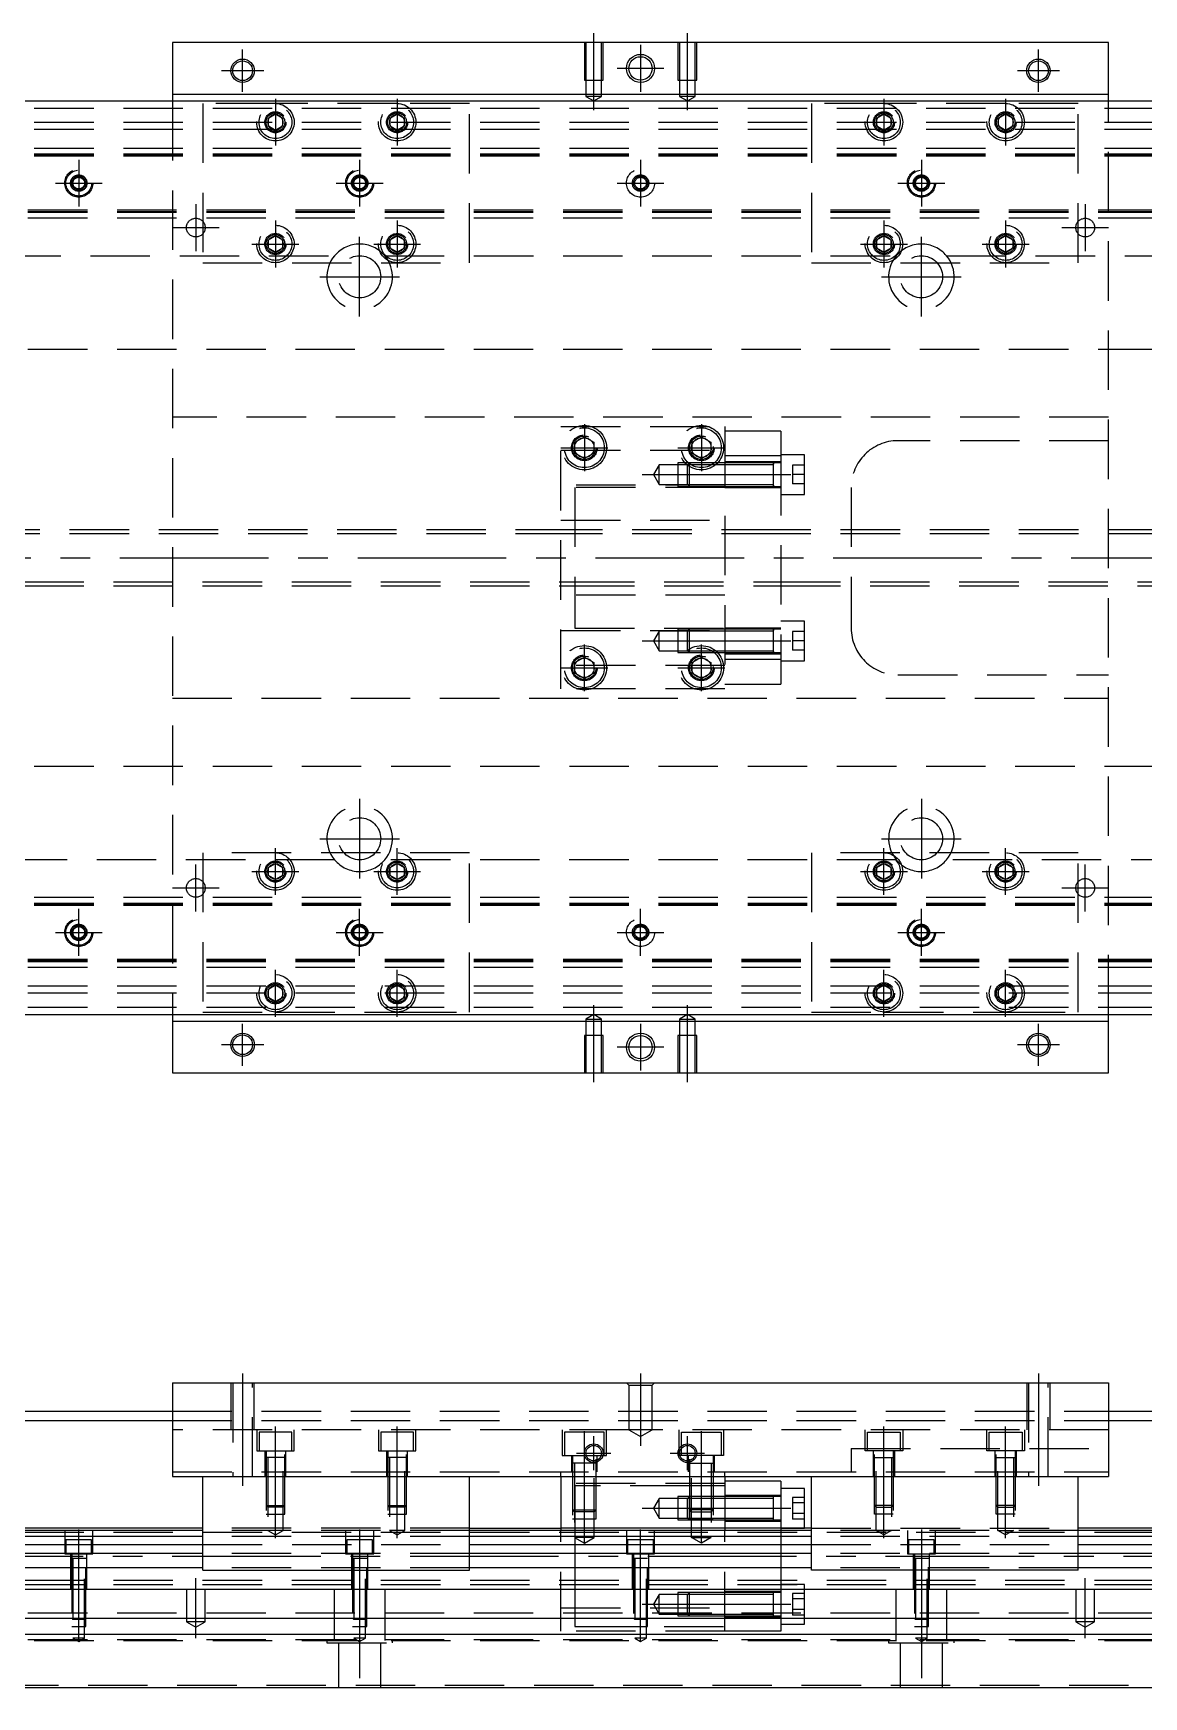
# Model space of a CAD drawing. Extents: x -28 to 853, y -271 to 112.
# Drawn here: x 207.3 to 444.5, y -243.2 to 112 of the extents above; entities that cross this region are included whole.
import ezdxf

# ---------------------------------------------------------------- set-up
doc = ezdxf.new("R2010")
doc.units = 0
doc.linetypes.add('CENTER', pattern=[50.8, 31.75, -6.35, 6.35, -6.35])
doc.linetypes.add('DASHED', pattern=[19.05, 12.7, -6.35])
doc.layers.get('0').update_dxf_attribs({"linetype": 'CONTINUOUS'})
doc.layers.add('CENTER', color=1, linetype='CENTER')

msp = doc.modelspace()

# ---------------------------------------------------------------- linework, layer by layer
at = {"color": 7, "linetype": 'CONTINUOUS'}
for p, q in [((237, 110), (237, 99)), ((437, 110), (237, 110)), ((437, 99), (437, 110)), ((671, 97.5), (3, 97.5)), ((237, 99), (437, 99)), ((237, 99), (237, 97.5)), ((437, 97.5), (437, 99)), ((3, -97.5), (671, -97.5)), ((237, -97.5), (237, -99)), ((237, -99), (237, -110)), ((437, -99), (237, -99)), ((437, -99), (437, -97.5)), ((437, -110), (437, -99)), ((237, -110), (437, -110)), ((237, -176.21), (237, -196.21)), ((237, -176.21), (437, -176.21)), ((437, -176.21), (437, -196.21)), ((3, -182.21), (237, -182.21)), ((11, -184.21), (237, -184.21)), ((437, -182.21), (671, -182.21)), ((437, -184.21), (663, -184.21)), ((237, -196.21), (437, -196.21)), ((243.5, -216.21), (243.5, -196.21)), ((300.5, -216.21), (300.5, -196.21)), ((320, -196.21), (320, -207.71)), ((355, -196.21), (355, -207.71)), ((367, -197.21), (355, -197.21)), ((367, -197.21), (367, -207.71)), ((372, -198.71), (367, -198.71)), ((372, -207.21), (372, -198.71)), ((373.5, -216.21), (373.5, -196.21)), ((430.5, -216.21), (430.5, -196.21)), ((369.5, -200.650598), (369.5, -201.8053)), ((372, -200.650598), (369.5, -200.650598)), ((372, -201.8053), (369.5, -201.8053)), ((369.5, -201.8053), (369.5, -204.1147)), ((372, -204.1147), (369.5, -204.1147)), ((369.5, -204.1147), (369.5, -205.269402)), ((372, -205.269402), (369.5, -205.269402)), ((243.5, -207.71), (17, -207.71)), ((243.5, -208.962272), (17, -208.962272)), ((243.5, -207.21), (77.5, -207.21)), ((300.5, -207.21), (320, -207.21)), ((373.5, -207.71), (300.5, -207.71)), ((373.5, -208.962272), (300.5, -208.962272)), ((373.5, -207.21), (367, -207.21)), ((367, -207.21), (372, -207.21)), ((602, -207.21), (430.5, -207.21)), ((657, -207.71), (430.5, -207.71)), ((657, -208.962272), (430.5, -208.962272)), ((17, -210.73668), (243.5, -210.73668)), ((243.5, -212.633076), (17, -212.633076)), ((300.5, -210.73668), (373.5, -210.73668)), ((373.5, -212.633076), (300.5, -212.633076)), ((430.5, -210.73668), (657, -210.73668)), ((657, -212.633076), (430.5, -212.633076)), ((243.5, -215.687372), (17, -215.687372)), ((243.5, -216.21), (300.5, -216.21)), ((373.5, -215.687372), (300.5, -215.687372)), ((430.5, -216.21), (373.5, -216.21)), ((657, -215.687372), (430.5, -215.687372)), ((17, -220.21), (657, -220.21)), ((657, -226.51), (17, -226.51)), ((657, -229.91), (17, -229.91)), ((17, -241.21), (657, -241.21))]:
    msp.add_line(p, q, dxfattribs=at)
at = {"color": 3, "linetype": 'DASHED'}
for p, q in [((325.000006, 110), (325.000006, 102)), ((325.35, 110), (325.35, 102)), ((328.65, 102), (328.65, 110)), ((328.999994, 102), (328.999994, 110)), ((345.000006, 110), (345.000006, 102)), ((345.35, 110), (345.35, 102)), ((348.65, 102), (348.65, 110)), ((348.999994, 102), (348.999994, 110)), ((325.000006, 102), (328.999994, 102)), ((325.35, 102), (325.35, 98.5)), ((328.65, 98.5), (328.65, 102)), ((345.000006, 102), (348.999994, 102)), ((345.35, 102), (345.35, 98.5)), ((348.65, 98.5), (348.65, 102)), ((17, 96), (657, 96)), ((237, 97.5), (237, -97.5)), ((259, 97), (243.5, 97)), ((243.5, 97), (243.5, 63)), ((285, 97), (259, 97)), ((300.5, 97), (285, 97)), ((300.5, 63), (300.5, 97)), ((328.65, 98.5), (325.35, 98.5)), ((325.35, 98.5), (327, 97.547372)), ((327, 97.547372), (328.65, 98.5)), ((348.65, 98.5), (345.35, 98.5)), ((345.35, 98.5), (347, 97.547372)), ((347, 97.547372), (348.65, 98.5)), ((373.5, 97), (373.5, 63)), ((389, 97), (373.5, 97)), ((415, 97), (389, 97)), ((430.5, 97), (415, 97)), ((430.5, 63), (430.5, 97)), ((437, -97.5), (437, 97.5)), ((17, 93), (657, 93)), ((257, 93), (257.030168, 93.346066)), ((257.5, 93.866026), (259, 94.73205)), ((257.5, 92.133974), (257.5, 93.866026)), ((259, 94.73205), (260.5, 93.866026)), ((260.5, 93.866026), (260.5, 92.133974)), ((283, 93), (283.023172, 93.30356)), ((283.5, 93.866026), (285, 94.73205)), ((283.5, 92.133974), (283.5, 93.866026)), ((285, 94.73205), (286.5, 93.866026)), ((286.5, 93.866026), (286.5, 92.133974)), ((387.5, 93.866026), (389, 94.73205)), ((387.5, 92.133974), (387.5, 93.866026)), ((389, 94.73205), (390.5, 93.866026)), ((390.5, 93.866026), (390.5, 92.133974)), ((390.973226, 93.326156), (391, 93)), ((413.5, 93.866026), (415, 94.73205)), ((413.5, 92.133974), (413.5, 93.866026)), ((415, 94.73205), (416.5, 93.866026)), ((416.5, 93.866026), (416.5, 92.133974)), ((416.973226, 93.326156), (417, 93)), ((17, 91.5), (657, 91.5)), ((259, 91.26795), (257.5, 92.133974)), ((260.5, 92.133974), (259, 91.26795)), ((285, 91.26795), (283.5, 92.133974)), ((286.5, 92.133974), (285, 91.26795)), ((389, 91.26795), (387.5, 92.133974)), ((390.5, 92.133974), (389, 91.26795)), ((415, 91.26795), (413.5, 92.133974)), ((416.5, 92.133974), (415, 91.26795)), ((17, 87.5), (657, 87.5)), ((17, 86.247728), (657, 86.247728)), ((17, 86.1147), (657, 86.1147)), ((17, 86.1), (657, 86.1)), ((17, 85.8), (657, 85.8)), ((215.5, 80), (215.516134, 80.21941)), ((215.75, 80.721688), (217, 81.443376)), ((215.75, 79.278312), (215.75, 80.721688)), ((217, 78.556624), (215.75, 79.278312)), ((217, 81.443376), (218.25, 80.721688)), ((218.25, 79.278312), (217, 78.556624)), ((218.25, 80.721688), (218.25, 79.278312)), ((275.5, 80), (275.516134, 80.21941)), ((275.75, 80.721688), (277, 81.443376)), ((275.75, 79.278312), (275.75, 80.721688)), ((277, 78.556624), (275.75, 79.278312)), ((277, 81.443376), (278.25, 80.721688)), ((278.25, 79.278312), (277, 78.556624)), ((278.25, 80.721688), (278.25, 79.278312)), ((395.75, 80.721688), (397, 81.443376)), ((395.75, 79.278312), (395.75, 80.721688)), ((397, 78.556624), (395.75, 79.278312)), ((397, 81.443376), (398.25, 80.721688)), ((398.25, 79.278312), (397, 78.556624)), ((398.25, 80.721688), (398.25, 79.278312)), ((398.477374, 80.25955), (398.5, 80)), ((657, 74.2), (17, 74.2)), ((657, 73.9), (17, 73.9)), ((657, 73.8853), (17, 73.8853)), ((657, 73.752272), (17, 73.752272)), ((657, 72.5), (17, 72.5)), ((257.5, 67.866026), (259, 68.73205)), ((257.5, 66.133974), (257.5, 67.866026)), ((259, 68.73205), (260.5, 67.866026)), ((260.5, 67.866026), (260.5, 66.133974)), ((283.5, 67.866026), (285, 68.73205)), ((283.5, 66.133974), (283.5, 67.866026)), ((285, 68.73205), (286.5, 67.866026)), ((286.5, 67.866026), (286.5, 66.133974)), ((387.5, 67.866026), (389, 68.73205)), ((387.5, 66.133974), (387.5, 67.866026)), ((389, 68.73205), (390.5, 67.866026)), ((390.5, 67.866026), (390.5, 66.133974)), ((413.5, 67.866026), (415, 68.73205)), ((413.5, 66.133974), (413.5, 67.866026)), ((415, 68.73205), (416.5, 67.866026)), ((416.5, 67.866026), (416.5, 66.133974)), ((162.361903, 64.5), (271.638097, 64.5)), ((259, 65.26795), (257.5, 66.133974)), ((260.5, 66.133974), (259, 65.26795)), ((260.973226, 67.326156), (261, 67)), ((282.361903, 64.5), (391.638097, 64.5)), ((285, 65.26795), (283.5, 66.133974)), ((286.5, 66.133974), (285, 65.26795)), ((286.973226, 67.326156), (287, 67)), ((387, 67), (387.023172, 67.30356)), ((389, 65.26795), (387.5, 66.133974)), ((390.5, 66.133974), (389, 65.26795)), ((402.361903, 64.5), (511.638097, 64.5)), ((413, 67), (413.030168, 67.346066)), ((415, 65.26795), (413.5, 66.133974)), ((416.5, 66.133974), (415, 65.26795)), ((243.5, 63), (300.5, 63)), ((373.5, 63), (430.5, 63)), ((657, 44.5), (17, 44.5)), ((437, 30), (237, 30)), ((320, 28), (355, 28)), ((320, -28), (320, 28)), ((323, 24.6547), (325, 25.809402)), ((325, 25.809402), (327, 24.6547)), ((348, 24.6547), (350, 25.809402)), ((350, 25.809402), (352, 24.6547)), ((355, 28), (355, -28)), ((367, 27), (355, 27)), ((367, 27), (367, 21.748564)), ((437, 25), (392, 25)), ((320, 23), (355, 23)), ((322.5, 23.5), (322.518502, 23.803588)), ((323, 22.3453), (323, 24.6547)), ((325, 21.190598), (323, 22.3453)), ((327, 22.3453), (325, 21.190598)), ((327, 24.6547), (327, 22.3453)), ((348, 22.3453), (348, 24.6547)), ((350, 21.190598), (348, 22.3453)), ((352, 22.3453), (350, 21.190598)), ((352, 24.6547), (352, 22.3453)), ((352.483582, 23.786038), (352.5, 23.5)), ((367, 21.748564), (355, 21.748564)), ((372, 22.00352), (367, 22.00352)), ((367, 21.748564), (367, -21.748564)), ((372, 13.50352), (372, 22.00352)), ((341, 19.85352), (339.787564, 17.75352)), ((341, 15.65352), (341, 19.85352)), ((345, 19.85352), (341, 19.85352)), ((345, 20.253516), (345, 15.253526)), ((347.39998, 20.253516), (345, 20.253516)), ((346.99998, 19.85352), (345, 19.85352)), ((347.4, 20.25352), (347, 19.85352)), ((347, 15.65352), (347, 19.85352)), ((355, 19.85352), (347, 19.85352)), ((347.4, 20.25352), (347.4, 15.25352)), ((355, 20.25352), (347.4, 20.25352)), ((355, 20.253516), (347.4, 20.253516)), ((367, 20.50352), (355, 20.50352)), ((365.405, 20.25352), (355.00002, 20.25352)), ((365.4, 19.85352), (355.00002, 19.85352)), ((367, 20.25352), (365.395, 20.25352)), ((365.4, 15.254372), (365.4, 20.253526)), ((365.4, 19.996122), (365.4, 20.25352)), ((365.4, 20.25352), (365.4, 19.996072)), ((365.4, 15.51097), (365.4, 19.996122)), ((369.5, 19.75352), (369.5, 17.75352)), ((372, 19.75352), (369.5, 19.75352)), ((355, 15.5), (320, 15.5)), ((323, 15), (323, -15)), ((355, 15), (323, 15)), ((339.787564, 17.75352), (341, 15.65352)), ((341, 15.65352), (345, 15.65352)), ((345, 15.65352), (346.99998, 15.65352)), ((345, 15.253526), (347.39998, 15.253526)), ((347, 15.65352), (355, 15.65352)), ((347, 15.65352), (347.4, 15.25352)), ((347, 15.65352), (355, 15.65352)), ((347.4, 15.253526), (355, 15.253526)), ((347.4, 15.25352), (355, 15.25352)), ((355, 15.00352), (367, 15.00352)), ((355.00002, 15.65352), (365.4, 15.65352)), ((355.00002, 15.25352), (365.405, 15.25352)), ((365.395, 15.25352), (367, 15.25352)), ((365.4, 15.510988), (365.4, 15.25352)), ((365.4, 15.25352), (365.4, 15.51097)), ((365.4, 15.253516), (365.4, 15.254372)), ((369.5, 17.75352), (369.5, 15.75352)), ((372, 17.75352), (369.5, 17.75352)), ((372, 15.75352), (369.5, 15.75352)), ((382, 15), (382, -15)), ((367, 13.50352), (372, 13.50352)), ((320, 8), (355, 8)), ((323, 6), (72, 6)), ((323, 5.125), (72, 5.125)), ((367, 6), (323, 6)), ((367, 5.999994), (323, 5.999994)), ((367, 5.125), (323, 5.125)), ((367, 5.125), (323, 5.125)), ((602, 6), (367, 6)), ((602, 5.125), (367, 5.125)), ((72, -5.125), (323, -5.125)), ((72, -6), (323, -6)), ((323, -5.125), (367, -5.125)), ((323, -5.125), (367, -5.125)), ((323, -5.999994), (367, -5.999994)), ((323, -6), (367, -6)), ((367, -5.125), (602, -5.125)), ((367, -6), (602, -6)), ((355, -8), (320, -8)), ((372, -13.50352), (367, -13.50352)), ((372, -22.00352), (372, -13.50352)), ((320, -15.5), (355, -15.5)), ((323, -15), (355, -15)), ((341, -15.65352), (339.787564, -17.75352)), ((339.787564, -17.75352), (341, -19.85352)), ((341, -19.85352), (341, -15.65352)), ((345, -15.65352), (341, -15.65352)), ((345, -15.253526), (345, -20.253516)), ((347.39998, -15.253526), (345, -15.253526)), ((346.99998, -15.65352), (345, -15.65352)), ((347.4, -15.25352), (347, -15.65352)), ((347, -19.85352), (347, -15.65352)), ((355, -15.65352), (347, -15.65352)), ((347.4, -15.25352), (347.4, -20.25352)), ((355, -15.25352), (347.4, -15.25352)), ((355, -15.253526), (347.4, -15.253526)), ((367, -15.00352), (355, -15.00352)), ((365.405, -15.25352), (355.00002, -15.25352)), ((365.4, -15.65352), (355.00002, -15.65352)), ((367, -15.25352), (365.395, -15.25352)), ((365.4, -20.25267), (365.4, -15.253516)), ((365.4, -15.51092), (365.4, -15.25352)), ((365.4, -15.25352), (365.4, -15.51097)), ((365.4, -19.996072), (365.4, -15.51092)), ((369.5, -15.75352), (369.5, -17.75352)), ((372, -15.75352), (369.5, -15.75352)), ((372, -17.75352), (369.5, -17.75352)), ((369.5, -17.75352), (369.5, -19.75352)), ((323, -22.3453), (325, -21.190598)), ((325, -21.190598), (327, -22.3453)), ((341, -19.85352), (345, -19.85352)), ((345, -19.85352), (346.99998, -19.85352)), ((345, -20.253516), (347.39998, -20.253516)), ((347, -19.85352), (355, -19.85352)), ((347, -19.85352), (347.4, -20.25352)), ((347, -19.85352), (355, -19.85352)), ((347.4, -20.253516), (355, -20.253516)), ((347.4, -20.25352), (355, -20.25352)), ((348, -22.3453), (350, -21.190598)), ((350, -21.190598), (352, -22.3453)), ((355, -20.50352), (367, -20.50352)), ((355.00002, -19.85352), (365.4, -19.85352)), ((355.00002, -20.25352), (365.405, -20.25352)), ((365.395, -20.25352), (367, -20.25352)), ((365.4, -19.996054), (365.4, -20.25352)), ((365.4, -20.25352), (365.4, -19.996072)), ((365.4, -20.253526), (365.4, -20.25267)), ((372, -19.75352), (369.5, -19.75352)), ((355, -23), (320, -23)), ((322.5, -23.5), (322.518502, -23.196412)), ((323, -24.6547), (323, -22.3453)), ((325, -25.809402), (323, -24.6547)), ((327, -24.6547), (325, -25.809402)), ((327, -22.3453), (327, -24.6547)), ((348, -24.6547), (348, -22.3453)), ((350, -25.809402), (348, -24.6547)), ((352, -24.6547), (350, -25.809402)), ((352, -22.3453), (352, -24.6547)), ((352.483582, -23.213962), (352.5, -23.5)), ((367, -21.748564), (355, -21.748564)), ((367, -21.748564), (367, -27)), ((367, -22.00352), (372, -22.00352)), ((355, -28), (320, -28)), ((355, -27), (367, -27)), ((392, -25), (437, -25)), ((237, -30), (437, -30)), ((17, -44.5), (657, -44.5)), ((300.5, -63), (243.5, -63)), ((243.5, -63), (243.5, -97)), ((300.5, -97), (300.5, -63)), ((373.5, -63), (373.5, -97)), ((430.5, -63), (373.5, -63)), ((430.5, -97), (430.5, -63)), ((271.638097, -64.5), (162.361903, -64.5)), ((257.5, -66.133974), (259, -65.26795)), ((257.5, -67.866026), (257.5, -66.133974)), ((259, -65.26795), (260.5, -66.133974)), ((260.5, -66.133974), (260.5, -67.866026)), ((260.973226, -66.673844), (261, -67)), ((391.638097, -64.5), (282.361903, -64.5)), ((283, -67), (283.023172, -66.69644)), ((283.5, -66.133974), (285, -65.26795)), ((283.5, -67.866026), (283.5, -66.133974)), ((285, -65.26795), (286.5, -66.133974)), ((286.5, -66.133974), (286.5, -67.866026)), ((387, -67), (387.023172, -66.69644)), ((387.5, -66.133974), (389, -65.26795)), ((387.5, -67.866026), (387.5, -66.133974)), ((389, -65.26795), (390.5, -66.133974)), ((390.5, -66.133974), (390.5, -67.866026)), ((511.638097, -64.5), (402.361903, -64.5)), ((413, -67), (413.030168, -66.653934)), ((413.5, -66.133974), (415, -65.26795)), ((413.5, -67.866026), (413.5, -66.133974)), ((415, -65.26795), (416.5, -66.133974)), ((416.5, -66.133974), (416.5, -67.866026)), ((259, -68.73205), (257.5, -67.866026)), ((260.5, -67.866026), (259, -68.73205)), ((285, -68.73205), (283.5, -67.866026)), ((286.5, -67.866026), (285, -68.73205)), ((389, -68.73205), (387.5, -67.866026)), ((390.5, -67.866026), (389, -68.73205)), ((415, -68.73205), (413.5, -67.866026)), ((416.5, -67.866026), (415, -68.73205)), ((17, -72.5), (657, -72.5)), ((17, -73.752272), (657, -73.752272)), ((17, -73.8853), (657, -73.8853)), ((17, -73.9), (657, -73.9)), ((17, -74.2), (657, -74.2)), ((215.75, -79.278312), (217, -78.556624)), ((215.75, -80.721688), (215.75, -79.278312)), ((217, -81.443376), (215.75, -80.721688)), ((217, -78.556624), (218.25, -79.278312)), ((218.25, -80.721688), (217, -81.443376)), ((218.25, -79.278312), (218.25, -80.721688)), ((218.477374, -79.74045), (218.5, -80)), ((275.75, -79.278312), (277, -78.556624)), ((275.75, -80.721688), (275.75, -79.278312)), ((277, -81.443376), (275.75, -80.721688)), ((277, -78.556624), (278.25, -79.278312)), ((278.25, -80.721688), (277, -81.443376)), ((278.25, -79.278312), (278.25, -80.721688)), ((278.477374, -79.74045), (278.5, -80)), ((395.5, -80), (395.516134, -79.78059)), ((395.75, -79.278312), (397, -78.556624)), ((395.75, -80.721688), (395.75, -79.278312)), ((397, -81.443376), (395.75, -80.721688)), ((397, -78.556624), (398.25, -79.278312)), ((398.25, -80.721688), (397, -81.443376)), ((398.25, -79.278312), (398.25, -80.721688)), ((657, -85.8), (17, -85.8)), ((657, -86.1), (17, -86.1)), ((657, -86.1147), (17, -86.1147)), ((657, -86.247728), (17, -86.247728)), ((657, -87.5), (17, -87.5)), ((657, -91.5), (17, -91.5)), ((257.5, -92.133974), (259, -91.26795)), ((257.5, -93.866026), (257.5, -92.133974)), ((259, -91.26795), (260.5, -92.133974)), ((260.5, -92.133974), (260.5, -93.866026)), ((283.5, -92.133974), (285, -91.26795)), ((283.5, -93.866026), (283.5, -92.133974)), ((285, -91.26795), (286.5, -92.133974)), ((286.5, -92.133974), (286.5, -93.866026)), ((387.5, -92.133974), (389, -91.26795)), ((387.5, -93.866026), (387.5, -92.133974)), ((389, -91.26795), (390.5, -92.133974)), ((390.5, -92.133974), (390.5, -93.866026)), ((413.5, -92.133974), (415, -91.26795)), ((413.5, -93.866026), (413.5, -92.133974)), ((415, -91.26795), (416.5, -92.133974)), ((416.5, -92.133974), (416.5, -93.866026)), ((657, -93), (17, -93)), ((259, -94.73205), (257.5, -93.866026)), ((260.5, -93.866026), (259, -94.73205)), ((260.973226, -92.673844), (261, -93)), ((283, -93), (283.023172, -92.69644)), ((285, -94.73205), (283.5, -93.866026)), ((286.5, -93.866026), (285, -94.73205)), ((387, -93), (387.023172, -92.69644)), ((389, -94.73205), (387.5, -93.866026)), ((390.5, -93.866026), (389, -94.73205)), ((413, -93), (413.030168, -92.653934)), ((415, -94.73205), (413.5, -93.866026)), ((416.5, -93.866026), (415, -94.73205)), ((657, -96), (17, -96)), ((243.5, -97), (259, -97)), ((259, -97), (285, -97)), ((285, -97), (300.5, -97)), ((327, -97.547372), (325.35, -98.5)), ((325.35, -98.5), (327, -98.5)), ((325.35, -98.5), (325.35, -102)), ((328.65, -98.5), (327, -97.547372)), ((327, -98.5), (328.65, -98.5)), ((328.65, -102), (328.65, -98.5)), ((347, -97.547372), (345.35, -98.5)), ((345.35, -98.5), (347, -98.5)), ((345.35, -98.5), (345.35, -102)), ((348.65, -98.5), (347, -97.547372)), ((347, -98.5), (348.65, -98.5)), ((348.65, -102), (348.65, -98.5)), ((373.5, -97), (389, -97)), ((389, -97), (415, -97)), ((415, -97), (430.5, -97)), ((328.999994, -102), (325.000006, -102)), ((325.000006, -102), (325.000006, -110)), ((325.35, -102), (325.35, -110)), ((328.65, -110), (328.65, -102)), ((328.999994, -110), (328.999994, -102)), ((348.999994, -102), (345.000006, -102)), ((345.000006, -102), (345.000006, -110)), ((345.35, -102), (345.35, -110)), ((348.65, -110), (348.65, -102)), ((348.999994, -110), (348.999994, -102)), ((249.500006, -176.21), (249.500006, -186.21)), ((249.9, -176.21), (249.9, -196.21)), ((254.1, -196.21), (254.1, -176.21)), ((254.499994, -186.21), (254.499994, -176.21)), ((334.5, -176.71), (334, -176.21)), ((334.5, -176.71), (334.5, -186.21)), ((334.5, -176.71), (339.5, -176.71)), ((339.5, -176.71), (340, -176.21)), ((339.5, -186.21), (339.5, -176.71)), ((419.500006, -176.21), (419.500006, -186.21)), ((419.9, -176.21), (419.9, -196.21)), ((424.1, -196.21), (424.1, -176.21)), ((424.499994, -186.21), (424.499994, -176.21)), ((237, -182.21), (437, -182.21)), ((237, -184.21), (437, -184.21)), ((334.5, -186.21), (237, -186.21)), ((255, -186.21), (255, -190.71)), ((262.5, -186.71), (255.5, -186.71)), ((255.5, -186.71), (255.5, -190.71)), ((262.5, -190.71), (262.5, -186.71)), ((263, -190.71), (263, -186.21)), ((281, -186.21), (281, -190.71)), ((288.5, -186.71), (281.5, -186.71)), ((281.5, -186.71), (281.5, -190.71)), ((288.5, -190.71), (288.5, -186.71)), ((289, -190.71), (289, -186.21)), ((320.25, -186.21), (320.25, -191.71)), ((329.25, -186.71), (320.75, -186.71)), ((320.75, -186.71), (320.75, -191.71)), ((329.25, -191.71), (329.25, -186.71)), ((329.75, -191.71), (329.75, -186.21)), ((339.5, -186.21), (334.5, -186.21)), ((334.5, -186.21), (337, -187.653376)), ((337, -187.653376), (339.5, -186.21)), ((437, -186.21), (339.5, -186.21)), ((345.25, -191.71), (345.25, -186.21)), ((345.75, -186.71), (354.25, -186.71)), ((345.75, -191.71), (345.75, -186.71)), ((354.25, -186.71), (354.25, -191.71)), ((354.75, -186.21), (354.75, -191.71)), ((385, -190.71), (385, -186.21)), ((385.5, -186.71), (392.5, -186.71)), ((385.5, -190.71), (385.5, -186.71)), ((392.5, -186.71), (392.5, -190.71)), ((393, -186.21), (393, -190.71)), ((411, -190.71), (411, -186.21)), ((411.5, -186.71), (418.5, -186.71)), ((411.5, -190.71), (411.5, -186.71)), ((418.5, -186.71), (418.5, -190.71)), ((419, -186.21), (419, -190.71)), ((255, -190.71), (263, -190.71)), ((256.75, -190.71), (256.75, -196.21)), ((257, -190.71), (257, -204.21)), ((261, -204.21), (261, -190.71)), ((261.25, -196.21), (261.25, -190.71)), ((281, -190.71), (289, -190.71)), ((282.75, -190.71), (282.75, -196.21)), ((283, -190.71), (283, -204.21)), ((287, -204.21), (287, -190.71)), ((287.25, -196.21), (287.25, -190.71)), ((320.25, -191.71), (329.75, -191.71)), ((322.25, -191.71), (322.25, -195.21)), ((322.500006, -191.71), (322.500006, -205.21)), ((327.499994, -205.21), (327.499994, -191.71)), ((327.75, -195.21), (327.75, -191.71)), ((354.75, -191.71), (345.25, -191.71)), ((347.25, -195.21), (347.25, -191.71)), ((347.500006, -205.21), (347.500006, -191.71)), ((352.499994, -191.71), (352.499994, -205.21)), ((352.75, -191.71), (352.75, -195.21)), ((382, -190.21), (437, -190.21)), ((382, -190.21), (382, -195.21)), ((393, -190.71), (385, -190.71)), ((386.75, -196.21), (386.75, -190.71)), ((387, -204.21), (387, -190.71)), ((391, -190.71), (391, -204.21)), ((391.25, -190.71), (391.25, -196.21)), ((419, -190.71), (411, -190.71)), ((412.75, -196.21), (412.75, -190.71)), ((413, -204.21), (413, -190.71)), ((417, -190.71), (417, -204.21)), ((417.25, -190.71), (417.25, -196.21)), ((237, -195.21), (437, -195.21)), ((261.000006, -192.11), (256.999994, -192.11)), ((257.35, -192.11), (257.35, -207.71)), ((260.65, -207.71), (260.65, -192.11)), ((287.000006, -192.11), (282.999994, -192.11)), ((283.35, -192.11), (283.35, -207.71)), ((286.65, -207.71), (286.65, -192.11)), ((320, -196.21), (320, -195.21)), ((327.500006, -193.31), (322.499994, -193.31)), ((322.9, -193.31), (322.9, -209.21)), ((327.1, -209.21), (327.1, -193.31)), ((347.499994, -193.31), (352.500006, -193.31)), ((347.9, -209.21), (347.9, -193.31)), ((352.1, -193.31), (352.1, -209.21)), ((355, -196.21), (355, -195.21)), ((386.999994, -192.11), (391.000006, -192.11)), ((387.35, -207.71), (387.35, -192.11)), ((390.65, -192.11), (390.65, -207.71)), ((412.999994, -192.11), (417.000006, -192.11)), ((413.35, -207.71), (413.35, -192.11)), ((416.65, -192.11), (416.65, -207.71)), ((355, -197.71), (320, -197.71)), ((323, -198.21), (323, -201.71)), ((327.1, -198.21), (323, -198.21)), ((327.5, -198.21), (327.1, -198.21)), ((347.5, -198.21), (327.5, -198.21)), ((347.9, -198.21), (347.5, -198.21)), ((352.1, -198.21), (347.9, -198.21)), ((352.5, -198.21), (352.1, -198.21)), ((355, -198.21), (352.5, -198.21)), ((257, -202.36), (261, -202.36)), ((257, -202.36), (257.35, -202.71)), ((260.65, -202.71), (261, -202.36)), ((283, -202.36), (287, -202.36)), ((283, -202.36), (283.35, -202.71)), ((286.65, -202.71), (287, -202.36)), ((323, -201.71), (323, -205.21)), ((341, -200.86), (339.787564, -202.96)), ((341, -205.06), (341, -200.86)), ((345, -200.86), (341, -200.86)), ((345, -200.460006), (345, -205.459994)), ((347.39998, -200.460006), (345, -200.460006)), ((346.99998, -200.86), (345, -200.86)), ((347.4, -200.46), (347, -200.86)), ((347, -205.06), (347, -200.86)), ((347.5, -200.86), (347, -200.86)), ((347.5, -200.460006), (347.399994, -200.460006)), ((347.4, -200.46), (347.4, -205.46)), ((347.5, -200.46), (347.4, -200.46)), ((347.9, -200.46), (347.5, -200.46)), ((347.9, -200.460006), (347.5, -200.460006)), ((347.9, -200.86), (347.5, -200.86)), ((352.1, -200.46), (347.9, -200.46)), ((352.1, -200.460006), (347.9, -200.460006)), ((352.1, -200.86), (347.9, -200.86)), ((352.5, -200.46), (352.1, -200.46)), ((352.5, -200.460006), (352.1, -200.460006)), ((352.5, -200.86), (352.1, -200.86)), ((355, -200.46), (352.5, -200.46)), ((355, -200.460006), (352.5, -200.460006)), ((355, -200.86), (352.5, -200.86)), ((367, -200.21), (355, -200.21)), ((365.4, -200.46), (355.00002, -200.46)), ((365.4, -200.86), (355.00002, -200.86)), ((365.4, -200.46), (365.395, -200.46)), ((365.4, -202.809968), (365.4, -200.459994)), ((365.4, -200.717468), (365.4, -200.46)), ((367, -200.46), (365.4, -200.46)), ((365.405, -200.46), (365.4, -200.46)), ((365.4, -202.809954), (365.4, -200.717468)), ((391, -202.36), (387, -202.36)), ((387.35, -202.71), (387, -202.36)), ((391, -202.36), (390.65, -202.71)), ((417, -202.36), (413, -202.36)), ((413.35, -202.71), (413, -202.36)), ((417, -202.36), (416.65, -202.71)), ((257, -204.21), (261, -204.21)), ((260.65, -202.71), (257.35, -202.71)), ((283, -204.21), (287, -204.21)), ((286.65, -202.71), (283.35, -202.71)), ((322.5, -203.31), (325.5, -203.31)), ((322.5, -203.31), (322.9, -203.71)), ((322.500006, -205.21), (325.5, -205.21)), ((325.5, -203.71), (322.9, -203.71)), ((323, -205.21), (323, -207.71)), ((325.5, -203.31), (327.5, -203.31)), ((327.1, -203.71), (325.5, -203.71)), ((325.5, -205.21), (327.499994, -205.21)), ((327.1, -203.71), (327.5, -203.31)), ((339.787564, -202.96), (341, -205.06)), ((341, -205.06), (345, -205.06)), ((345, -205.06), (346.99998, -205.06)), ((345, -205.459994), (347.39998, -205.459994)), ((347, -205.06), (347.500006, -205.06)), ((347, -205.06), (347.4, -205.46)), ((347.399994, -205.459994), (355, -205.459994)), ((347.4, -205.46), (355, -205.46)), ((349.5, -203.31), (347.5, -203.31)), ((347.9, -203.71), (347.5, -203.31)), ((347.500006, -205.06), (352.499994, -205.06)), ((349.5, -205.21), (347.500006, -205.21)), ((347.9, -203.71), (349.5, -203.71)), ((352.5, -203.31), (349.5, -203.31)), ((349.5, -203.71), (352.1, -203.71)), ((352.499994, -205.21), (349.5, -205.21)), ((352.5, -203.31), (352.1, -203.71)), ((352.499994, -205.06), (355, -205.06)), ((355, -205.71), (367, -205.71)), ((355.00002, -205.06), (365.4, -205.06)), ((355.00002, -205.46), (365.405, -205.46)), ((365.395, -205.46), (367, -205.46)), ((365.4, -203.16002), (365.4, -202.809954)), ((365.4, -205.460006), (365.4, -202.809968)), ((365.4, -205.202552), (365.4, -203.16002)), ((365.4, -205.46), (365.4, -205.202552)), ((391, -204.21), (387, -204.21)), ((387.35, -202.71), (390.65, -202.71)), ((417, -204.21), (413, -204.21)), ((413.35, -202.71), (416.65, -202.71)), ((72, -208.085), (602, -208.085)), ((214, -207.71), (214, -212.71)), ((220, -212.71), (220, -207.71)), ((300.5, -207.21), (243.5, -207.21)), ((300.5, -207.71), (243.5, -207.71)), ((300.5, -208.962272), (243.5, -208.962272)), ((260.65, -207.71), (257.35, -207.71)), ((257.35, -207.71), (259, -208.662628)), ((259, -208.662628), (260.65, -207.71)), ((274, -207.71), (274, -212.71)), ((280, -212.71), (280, -207.71)), ((286.65, -207.71), (283.35, -207.71)), ((283.35, -207.71), (285, -208.662628)), ((285, -208.662628), (286.65, -207.71)), ((367, -207.21), (320, -207.21)), ((355, -207.21), (320, -207.21)), ((320, -229.21), (320, -207.71)), ((327.1, -209.21), (322.9, -209.21)), ((322.9, -209.21), (325, -210.422436)), ((323, -207.71), (323, -220.21)), ((325, -210.422436), (327.1, -209.21)), ((348.5, -207.210006), (325.5, -207.210006)), ((334, -207.71), (334, -212.71)), ((340, -212.71), (340, -207.71)), ((347.9, -209.21), (352.1, -209.21)), ((350, -210.422436), (347.9, -209.21)), ((352.1, -209.21), (350, -210.422436)), ((355, -229.21), (355, -207.71)), ((367, -207.71), (367, -220.21)), ((373.5, -207.21), (430.5, -207.21)), ((430.5, -207.71), (373.5, -207.71)), ((430.5, -208.962272), (373.5, -208.962272)), ((387.35, -207.71), (390.65, -207.71)), ((389, -208.662628), (387.35, -207.71)), ((390.65, -207.71), (389, -208.662628)), ((394, -207.71), (394, -212.71)), ((400, -212.71), (400, -207.71)), ((413.35, -207.71), (416.65, -207.71)), ((415, -208.662628), (413.35, -207.71)), ((416.65, -207.71), (415, -208.662628)), ((214, -212.71), (220, -212.71)), ((219.75, -209.71), (214.25, -209.71)), ((214.25, -209.71), (214.25, -212.71)), ((215.25, -212.71), (215.25, -220.21)), ((215.5, -212.71), (215.5, -228.21)), ((218.5, -228.21), (218.5, -212.71)), ((218.75, -220.21), (218.75, -212.71)), ((219.75, -212.71), (219.75, -209.71)), ((243.5, -210.73668), (300.5, -210.73668)), ((300.5, -212.633076), (243.5, -212.633076)), ((274, -212.71), (280, -212.71)), ((279.75, -209.71), (274.25, -209.71)), ((274.25, -209.71), (274.25, -212.71)), ((275.25, -212.71), (275.25, -220.21)), ((275.5, -212.71), (275.5, -228.21)), ((278.5, -228.21), (278.5, -212.71)), ((278.75, -220.21), (278.75, -212.71)), ((279.75, -212.71), (279.75, -209.71)), ((334, -212.71), (340, -212.71)), ((339.75, -209.71), (334.25, -209.71)), ((334.25, -209.71), (334.25, -212.71)), ((335.25, -212.71), (335.25, -220.21)), ((335.5, -212.71), (335.5, -228.21)), ((338.5, -228.21), (338.5, -212.71)), ((338.75, -220.21), (338.75, -212.71)), ((339.75, -212.71), (339.75, -209.71)), ((373.5, -210.73668), (430.5, -210.73668)), ((430.5, -212.633076), (373.5, -212.633076)), ((394, -212.71), (400, -212.71)), ((399.75, -209.71), (394.25, -209.71)), ((394.25, -209.71), (394.25, -212.71)), ((395.25, -212.71), (395.25, -220.21)), ((395.5, -212.71), (395.5, -228.21)), ((398.5, -228.21), (398.5, -212.71)), ((398.75, -220.21), (398.75, -212.71)), ((399.75, -212.71), (399.75, -209.71)), ((218.5, -213.71), (215.5, -213.71)), ((215.75, -213.71), (215.75, -230.71)), ((218.25, -230.71), (218.25, -213.71)), ((218.5, -213.71), (218.5, -213.705)), ((218.5, -213.715), (218.5, -213.71)), ((300.5, -215.687372), (243.5, -215.687372)), ((278.5, -213.71), (275.5, -213.71)), ((275.75, -213.71), (275.75, -230.71)), ((278.25, -230.71), (278.25, -213.71)), ((278.5, -213.71), (278.5, -213.705)), ((278.5, -213.715), (278.5, -213.71)), ((338.5, -213.71), (335.5, -213.71)), ((335.75, -213.71), (335.75, -230.71)), ((338.25, -230.71), (338.25, -213.71)), ((338.5, -213.71), (338.5, -213.705)), ((338.5, -213.715), (338.5, -213.71)), ((430.5, -215.687372), (373.5, -215.687372)), ((398.5, -213.71), (395.5, -213.71)), ((395.75, -213.71), (395.75, -230.71)), ((398.25, -230.71), (398.25, -213.71)), ((398.5, -213.71), (398.5, -213.705)), ((398.5, -213.715), (398.5, -213.71)), ((72, -218.335), (602, -218.335)), ((72, -219.21), (602, -219.21)), ((240, -220.21), (240, -227.21)), ((244, -227.21), (244, -220.21)), ((271.638098, -231.21), (271.638098, -220.21)), ((282.361902, -220.21), (282.361902, -231.21)), ((323, -220.21), (323, -226.51)), ((368.25, -219.21), (367, -219.21)), ((367, -220.21), (367, -224.71)), ((368.5, -219.21), (368.25, -219.21)), ((372, -219.21), (368.5, -219.21)), ((372, -220.21), (372, -219.21)), ((372, -226.51), (372, -220.21)), ((391.638098, -231.21), (391.638098, -220.21)), ((402.361902, -220.21), (402.361902, -231.21)), ((430, -220.21), (430, -227.21)), ((434, -227.21), (434, -220.21)), ((341, -221.36), (339.787564, -223.46)), ((339.787564, -223.46), (341, -225.56)), ((341, -225.56), (341, -221.36)), ((345, -221.36), (341, -221.36)), ((345, -220.960006), (345, -225.959994)), ((347.39998, -220.960006), (345, -220.960006)), ((346.99998, -221.36), (345, -221.36)), ((347.4, -220.96), (347, -221.36)), ((347, -225.56), (347, -221.36)), ((355, -221.36), (347, -221.36)), ((355, -220.960006), (347.399994, -220.960006)), ((347.4, -220.96), (347.4, -225.96)), ((355, -220.96), (347.4, -220.96)), ((367, -220.71), (355, -220.71)), ((365.405, -220.96), (355.00002, -220.96)), ((365.4, -221.36), (355.00002, -221.36)), ((367, -220.96), (365.395, -220.96)), ((365.4, -223.46), (365.4, -220.959994)), ((365.4, -225.960006), (365.4, -220.959994)), ((365.4, -225.960006), (365.4, -220.959994)), ((369.5, -221.150598), (369.5, -222.3053)), ((372, -221.150598), (369.5, -221.150598)), ((369.5, -222.3053), (369.5, -224.6147)), ((372, -222.3053), (369.5, -222.3053)), ((657, -225.36), (17, -225.36)), ((215.5, -226.46), (218.5, -226.46)), ((215.5, -226.46), (215.55, -226.51)), ((215.500006, -226.460006), (215.500006, -226.51)), ((215.55, -226.51), (215.75, -226.71)), ((218.25, -226.71), (215.75, -226.71)), ((218.25, -226.71), (218.45, -226.51)), ((218.45, -226.51), (218.5, -226.46)), ((218.499994, -226.51), (218.499994, -226.460006)), ((244, -227.21), (240, -227.21)), ((240, -227.21), (242, -228.3647)), ((242, -228.3647), (244, -227.21)), ((275.5, -226.46), (278.5, -226.46)), ((275.5, -226.46), (275.55, -226.51)), ((275.500006, -226.460006), (275.500006, -226.51)), ((275.55, -226.51), (275.75, -226.71)), ((278.25, -226.71), (275.75, -226.71)), ((278.25, -226.71), (278.45, -226.51)), ((278.45, -226.51), (278.5, -226.46)), ((278.499994, -226.51), (278.499994, -226.460006)), ((320, -224.21), (355, -224.21)), ((355, -226.485918), (320, -226.485918)), ((323, -226.51), (323, -228.21)), ((335.5, -226.46), (338.5, -226.46)), ((335.5, -226.46), (335.55, -226.51)), ((335.500006, -226.460006), (335.500006, -226.51)), ((335.55, -226.51), (335.75, -226.71)), ((338.25, -226.71), (335.75, -226.71)), ((338.25, -226.71), (338.45, -226.51)), ((338.45, -226.51), (338.5, -226.46)), ((338.499994, -226.51), (338.499994, -226.460006)), ((341, -225.56), (345, -225.56)), ((345, -225.56), (346.99998, -225.56)), ((345, -225.959994), (347.39998, -225.959994)), ((347, -225.56), (355, -225.56)), ((347, -225.56), (347.4, -225.96)), ((347.399994, -225.959994), (355, -225.959994)), ((347.4, -225.96), (355, -225.96)), ((355, -226.21), (367, -226.21)), ((355.00002, -225.56), (365.4, -225.56)), ((355.00002, -225.96), (365.4, -225.96)), ((365.395, -225.96), (365.4, -225.96)), ((365.4, -225.96), (365.405, -225.96)), ((365.4, -225.96), (365.500006, -225.96)), ((365.500006, -225.96), (367, -225.96)), ((367, -224.71), (367, -226.51)), ((367, -226.51), (367, -228.21)), ((372, -224.6147), (369.5, -224.6147)), ((369.5, -224.6147), (369.5, -225.769402)), ((372, -225.769402), (369.5, -225.769402)), ((372, -227.71), (372, -226.51)), ((395.5, -226.46), (398.5, -226.46)), ((395.5, -226.46), (395.55, -226.51)), ((395.500006, -226.460006), (395.500006, -226.51)), ((395.55, -226.51), (395.75, -226.71)), ((398.25, -226.71), (395.75, -226.71)), ((398.25, -226.71), (398.45, -226.51)), ((398.45, -226.51), (398.5, -226.46)), ((398.499994, -226.51), (398.499994, -226.460006)), ((434, -227.21), (430, -227.21)), ((430, -227.21), (432, -228.3647)), ((432, -228.3647), (434, -227.21)), ((215.5, -228.21), (218.5, -228.21)), ((218.25, -230.71), (215.75, -230.71)), ((215.75, -230.71), (217, -231.431688)), ((217, -231.431688), (218.25, -230.71)), ((275.5, -228.21), (278.5, -228.21)), ((278.25, -230.71), (275.75, -230.71)), ((275.75, -230.71), (277, -231.431688)), ((277, -231.431688), (278.25, -230.71)), ((355, -229.21), (320, -229.21)), ((323, -228.21), (355, -228.21)), ((335.5, -228.21), (338.5, -228.21)), ((338.25, -230.71), (335.75, -230.71)), ((335.75, -230.71), (337, -231.431688)), ((337, -231.431688), (338.25, -230.71)), ((367, -229.21), (355, -229.21)), ((367, -227.71), (368.499994, -227.71)), ((367, -228.21), (367, -229.21)), ((368.499994, -227.71), (372, -227.71)), ((395.5, -228.21), (398.5, -228.21)), ((398.25, -230.71), (395.75, -230.71)), ((395.75, -230.71), (397, -231.431688)), ((397, -231.431688), (398.25, -230.71)), ((657, -231.06), (17, -231.06)), ((17, -231.21), (657, -231.21)), ((270, -231.21), (270, -231.71)), ((270, -231.71), (284, -231.71)), ((272.5, -231.71), (272.5, -241.21)), ((281.5, -241.21), (281.5, -231.71)), ((284, -231.71), (284, -231.21)), ((390, -231.21), (390, -231.71)), ((390, -231.71), (404, -231.71)), ((392.5, -231.71), (392.5, -241.21)), ((401.5, -241.21), (401.5, -231.71)), ((404, -231.71), (404, -231.21)), ((28.499992, -240.71), (657, -240.71))]:
    msp.add_line(p, q, dxfattribs=at)
at = {"color": 7, "linetype": 'CONTINUOUS'}
for centre, radius in [((337, 104.5), 3), ((337, 104.5), 2.5), ((252, 104), 2.1), ((422, 104), 2.1), ((252, -104), 2.1), ((337, -104.5), 3), ((337, -104.5), 2.5), ((422, -104), 2.1), ((327, -191.21), 1.65), ((347, -191.21), 1.65)]:
    msp.add_circle(centre, radius, dxfattribs=at)
at = {"color": 3, "linetype": 'CONTINUOUS'}
for centre, radius in [((252, 104), 2.5), ((422, 104), 2.5), ((252, -104), 2.5), ((422, -104), 2.5), ((327, -191.21), 2), ((347, -191.21), 2)]:
    msp.add_circle(centre, radius, dxfattribs=at)
at = {"color": 3, "linetype": 'DASHED'}
for centre, radius in [((259, 93), 4), ((259, 93), 3.5), ((285, 93), 4), ((285, 93), 3.5), ((389, 93), 4), ((389, 93), 3.5), ((415, 93), 4), ((415, 93), 3.5), ((259, 93), 2.25), ((259, 93), 2), ((285, 93), 2.25), ((285, 93), 2), ((389, 93), 2.25), ((389, 93), 2), ((415, 93), 2.25), ((415, 93), 2), ((217, 80), 3), ((217, 80), 2.75), ((217, 80), 1.75), ((277, 80), 3), ((277, 80), 2.75), ((277, 80), 1.75), ((337, 80), 3), ((337, 80), 1.75), ((397, 80), 3), ((397, 80), 2.75), ((397, 80), 1.75), ((217, 80), 1.5), ((217, 80), 1.25), ((277, 80), 1.5), ((277, 80), 1.25), ((337, 80), 1.5), ((337, 80), 1.25), ((397, 80), 1.5), ((397, 80), 1.25), ((242, 70.5), 2), ((432, 70.5), 2), ((259, 67), 4), ((259, 67), 3.5), ((259, 67), 2.25), ((259, 67), 2), ((259, 67), 1.65), ((285, 67), 4), ((285, 67), 3.5), ((285, 67), 2.25), ((285, 67), 2), ((285, 67), 1.65), ((389, 67), 4), ((389, 67), 3.5), ((389, 67), 2.25), ((389, 67), 2), ((389, 67), 1.65), ((415, 67), 4), ((415, 67), 3.5), ((415, 67), 2.25), ((415, 67), 2), ((415, 67), 1.65), ((277, 60), 4.5), ((397, 60), 4.5), ((325, 23.5), 4.75), ((325, 23.5), 4.25), ((325, 23.5), 2.75), ((325, 23.5), 2.5), ((325, 23.5), 2.1), ((350, 23.5), 4.75), ((350, 23.5), 4.25), ((350, 23.5), 2.75), ((350, 23.5), 2.5), ((350, 23.5), 2.1), ((325, -23.5), 4.75), ((325, -23.5), 4.25), ((325, -23.5), 2.75), ((325, -23.5), 2.5), ((350, -23.5), 4.75), ((350, -23.5), 4.25), ((350, -23.5), 2.75), ((350, -23.5), 2.5), ((325, -23.5), 2.1), ((350, -23.5), 2.1), ((277, -60), 4.5), ((397, -60), 4.5), ((259, -67), 4), ((259, -67), 3.5), ((285, -67), 4), ((285, -67), 3.5), ((389, -67), 4), ((389, -67), 3.5), ((415, -67), 4), ((415, -67), 3.5), ((259, -67), 2.25), ((259, -67), 2), ((259, -67), 1.65), ((285, -67), 2.25), ((285, -67), 2), ((285, -67), 1.65), ((389, -67), 2.25), ((389, -67), 2), ((389, -67), 1.65), ((415, -67), 2.25), ((415, -67), 2), ((415, -67), 1.65), ((242, -70.5), 2), ((432, -70.5), 2), ((217, -80), 3), ((217, -80), 2.75), ((277, -80), 3), ((277, -80), 2.75), ((337, -80), 3), ((397, -80), 3), ((397, -80), 2.75), ((217, -80), 1.75), ((217, -80), 1.5), ((217, -80), 1.25), ((277, -80), 1.75), ((277, -80), 1.5), ((277, -80), 1.25), ((337, -80), 1.75), ((337, -80), 1.5), ((337, -80), 1.25), ((397, -80), 1.75), ((397, -80), 1.5), ((397, -80), 1.25), ((259, -93), 4), ((259, -93), 3.5), ((259, -93), 2.25), ((259, -93), 2), ((285, -93), 4), ((285, -93), 3.5), ((285, -93), 2.25), ((285, -93), 2), ((389, -93), 4), ((389, -93), 3.5), ((389, -93), 2.25), ((389, -93), 2), ((415, -93), 4), ((415, -93), 3.5), ((415, -93), 2.25), ((415, -93), 2)]:
    msp.add_circle(centre, radius, dxfattribs=at)
for centre, radius, start, end in [((259, 93), 1.65, 155.380023, 180), ((259, 93), 1.65, 180, 204.619977), ((259, 93), 1.65, 144.619977, 155.380023), ((259, 93), 1.65, 95.380023, 144.619977), ((259, 93), 1.65, 84.619977, 95.380023), ((259, 93), 1.65, 35.380023, 84.619977), ((259, 93), 1.65, 24.619977, 35.380023), ((259, 93), 1.65, 335.380023, 24.619977), ((285, 93), 1.65, 155.380023, 180), ((285, 93), 1.65, 180, 204.619977), ((285, 93), 1.65, 144.619977, 155.380023), ((285, 93), 1.65, 95.380023, 144.619977), ((285, 93), 1.65, 84.619977, 95.380023), ((285, 93), 1.65, 35.380023, 84.619977), ((285, 93), 1.65, 24.619977, 35.380023), ((285, 93), 1.65, 335.380023, 24.619977), ((389, 93), 1.65, 155.380023, 180), ((389, 93), 1.65, 180, 204.619977), ((389, 93), 1.65, 144.619977, 155.380023), ((389, 93), 1.65, 95.380023, 144.619977), ((389, 93), 1.65, 84.619977, 95.380023), ((389, 93), 1.65, 35.380023, 84.619977), ((389, 93), 1.65, 24.619977, 35.380023), ((389, 93), 1.65, 335.380023, 24.619977), ((415, 93), 1.65, 155.380023, 180), ((415, 93), 1.65, 180, 204.619977), ((415, 93), 1.65, 144.619977, 155.380023), ((415, 93), 1.65, 95.380023, 144.619977), ((415, 93), 1.65, 84.619977, 95.380023), ((415, 93), 1.65, 35.380023, 84.619977), ((415, 93), 1.65, 24.619977, 35.380023), ((415, 93), 1.65, 335.380023, 24.619977), ((259, 93), 1.65, 204.619977, 215.380023), ((259, 93), 1.65, 215.380023, 264.619977), ((259, 93), 1.65, 264.619977, 275.380023), ((259, 93), 1.65, 275.380023, 324.619977), ((259, 93), 1.65, 324.619977, 335.380023), ((285, 93), 1.65, 204.619977, 215.380023), ((285, 93), 1.65, 215.380023, 264.619977), ((285, 93), 1.65, 264.619977, 275.380023), ((285, 93), 1.65, 275.380023, 324.619977), ((285, 93), 1.65, 324.619977, 335.380023), ((389, 93), 1.65, 204.619977, 215.380023), ((389, 93), 1.65, 215.380023, 264.619977), ((389, 93), 1.65, 264.619977, 275.380023), ((389, 93), 1.65, 275.380023, 324.619977), ((389, 93), 1.65, 324.619977, 335.380023), ((415, 93), 1.65, 204.619977, 215.380023), ((415, 93), 1.65, 215.380023, 264.619977), ((415, 93), 1.65, 264.619977, 275.380023), ((415, 93), 1.65, 275.380023, 324.619977), ((415, 93), 1.65, 324.619977, 335.380023), ((277, 60), 7, 139.994799, 40.005201), ((277, 60), 7, 40.005201, 139.994799), ((397, 60), 7, 139.994799, 40.005201), ((397, 60), 7, 40.005201, 139.994799), ((392, 15), 10, 90, 180), ((392, -15), 10, 180, 270), ((277, -60), 7, 319.994799, 220.005201), ((397, -60), 7, 319.994799, 220.005201), ((277, -60), 7, 220.005201, 319.994799), ((397, -60), 7, 220.005201, 319.994799), ((259, -93), 1.65, 155.380023, 180), ((259, -93), 1.65, 144.619977, 155.380023), ((259, -93), 1.65, 95.380023, 144.619977), ((259, -93), 1.65, 84.619977, 95.380023), ((259, -93), 1.65, 35.380023, 84.619977), ((259, -93), 1.65, 24.619977, 35.380023), ((259, -93), 1.65, 335.380023, 24.619977), ((285, -93), 1.65, 155.380023, 180), ((285, -93), 1.65, 144.619977, 155.380023), ((285, -93), 1.65, 95.380023, 144.619977), ((285, -93), 1.65, 84.619977, 95.380023), ((285, -93), 1.65, 35.380023, 84.619977), ((285, -93), 1.65, 24.619977, 35.380023), ((285, -93), 1.65, 335.380023, 24.619977), ((389, -93), 1.65, 155.380023, 180), ((389, -93), 1.65, 144.619977, 155.380023), ((389, -93), 1.65, 95.380023, 144.619977), ((389, -93), 1.65, 84.619977, 95.380023), ((389, -93), 1.65, 35.380023, 84.619977), ((389, -93), 1.65, 24.619977, 35.380023), ((389, -93), 1.65, 335.380023, 24.619977), ((415, -93), 1.65, 155.380023, 180), ((415, -93), 1.65, 144.619977, 155.380023), ((415, -93), 1.65, 95.380023, 144.619977), ((415, -93), 1.65, 84.619977, 95.380023), ((415, -93), 1.65, 35.380023, 84.619977), ((415, -93), 1.65, 24.619977, 35.380023), ((415, -93), 1.65, 335.380023, 24.619977), ((259, -93), 1.65, 180, 204.619977), ((259, -93), 1.65, 204.619977, 215.380023), ((259, -93), 1.65, 215.380023, 264.619977), ((259, -93), 1.65, 264.619977, 275.380023), ((259, -93), 1.65, 275.380023, 324.619977), ((259, -93), 1.65, 324.619977, 335.380023), ((285, -93), 1.65, 180, 204.619977), ((285, -93), 1.65, 204.619977, 215.380023), ((285, -93), 1.65, 215.380023, 264.619977), ((285, -93), 1.65, 264.619977, 275.380023), ((285, -93), 1.65, 275.380023, 324.619977), ((285, -93), 1.65, 324.619977, 335.380023), ((389, -93), 1.65, 180, 204.619977), ((389, -93), 1.65, 204.619977, 215.380023), ((389, -93), 1.65, 215.380023, 264.619977), ((389, -93), 1.65, 264.619977, 275.380023), ((389, -93), 1.65, 275.380023, 324.619977), ((389, -93), 1.65, 324.619977, 335.380023), ((415, -93), 1.65, 180, 204.619977), ((415, -93), 1.65, 204.619977, 215.380023), ((415, -93), 1.65, 215.380023, 264.619977), ((415, -93), 1.65, 264.619977, 275.380023), ((415, -93), 1.65, 275.380023, 324.619977), ((415, -93), 1.65, 324.619977, 335.380023)]:
    msp.add_arc(centre, radius, start, end, dxfattribs=at)
at = {"layer": 'CENTER', "color": 1, "linetype": 'CENTER'}
for p, q in [((327, 95.547372), (327, 112)), ((347, 95.547372), (347, 112)), ((252, 99.5), (252, 108.5)), ((337, 109.5), (337, 99.5)), ((422, 99.5), (422, 108.5)), ((256.5, 104), (247.5, 104)), ((342, 104.5), (332, 104.5)), ((426.5, 104), (417.5, 104)), ((259, 98), (259, 88)), ((285, 98), (285, 88)), ((389, 98), (389, 88)), ((415, 98), (415, 88)), ((217, 85), (217, 75)), ((277, 85), (277, 75)), ((337, 85), (337, 75)), ((397, 85), (397, 75)), ((212, 80), (222, 80)), ((272, 80), (282, 80)), ((332, 80), (342, 80)), ((392, 80), (402, 80)), ((242, 75.5), (242, 65.5)), ((432, 75.5), (432, 65.5)), ((259, 72), (259, 62)), ((285, 72), (285, 62)), ((389, 72), (389, 62)), ((415, 72), (415, 62)), ((237, 70.5), (247, 70.5)), ((277, 51.5), (277, 68.5)), ((397, 51.5), (397, 68.5)), ((427, 70.5), (437, 70.5)), ((254, 67), (264, 67)), ((280, 67), (290, 67)), ((384, 67), (394, 67)), ((410, 67), (420, 67)), ((268.5, 60), (285.5, 60)), ((388.5, 60), (405.5, 60)), ((325, 28.5), (325, 18.5)), ((350, 28.5), (350, 18.5)), ((320, 23.5), (330, 23.5)), ((345, 23.5), (355, 23.5)), ((337.354484, 17.75352), (374.43308, 17.75352)), ((-28.21745, 0), (707.622347, 0)), ((337.354484, -17.75352), (374.43308, -17.75352)), ((325, -28.5), (325, -18.5)), ((350, -28.5), (350, -18.5)), ((320, -23.5), (330, -23.5)), ((345, -23.5), (355, -23.5)), ((277, -51.5), (277, -68.5)), ((397, -51.5), (397, -68.5)), ((268.5, -60), (285.5, -60)), ((388.5, -60), (405.5, -60)), ((259, -72), (259, -62)), ((285, -72), (285, -62)), ((389, -72), (389, -62)), ((415, -72), (415, -62)), ((242, -75.5), (242, -65.5)), ((254, -67), (264, -67)), ((280, -67), (290, -67)), ((384, -67), (394, -67)), ((410, -67), (420, -67)), ((432, -75.5), (432, -65.5)), ((237, -70.5), (247, -70.5)), ((427, -70.5), (437, -70.5)), ((217, -85), (217, -75)), ((277, -85), (277, -75)), ((337, -85), (337, -75)), ((397, -85), (397, -75)), ((212, -80), (222, -80)), ((272, -80), (282, -80)), ((332, -80), (342, -80)), ((392, -80), (402, -80)), ((259, -98), (259, -88)), ((285, -98), (285, -88)), ((389, -98), (389, -88)), ((415, -98), (415, -88)), ((327, -112), (327, -95.547372)), ((347, -112), (347, -95.547372)), ((252, -108.5), (252, -99.5)), ((337, -99.5), (337, -109.5)), ((422, -108.5), (422, -99.5)), ((256.5, -104), (247.5, -104)), ((342, -104.5), (332, -104.5)), ((426.5, -104), (417.5, -104)), ((252, -174.21), (252, -198.21)), ((337, -174.21), (337, -189.653376)), ((422, -174.21), (422, -198.21)), ((259, -209.356439), (259, -185.516189)), ((285, -209.356439), (285, -185.516189)), ((325, -210.356439), (325, -186.516189)), ((327, -194.86), (327, -187.56)), ((347, -194.86), (347, -187.56)), ((350, -210.356439), (350, -186.516189)), ((389, -209.356439), (389, -185.516189)), ((415, -209.356439), (415, -185.516189)), ((323.35, -191.21), (330.65, -191.21)), ((343.35, -191.21), (350.65, -191.21)), ((337.354484, -202.96), (374.43308, -202.96)), ((217, -231.356439), (217, -207.516189)), ((277, -207.516189), (277, -243.21)), ((337, -231.356439), (337, -207.516189)), ((397, -207.516189), (397, -243.21)), ((-17.038029, -213.21), (711.347774, -213.21)), ((242, -230.71), (242, -217.8647)), ((432, -230.71), (432, -217.8647)), ((337.354484, -223.46), (374.43308, -223.46))]:
    msp.add_line(p, q, dxfattribs=at)

doc.saveas('drawing.dxf')
